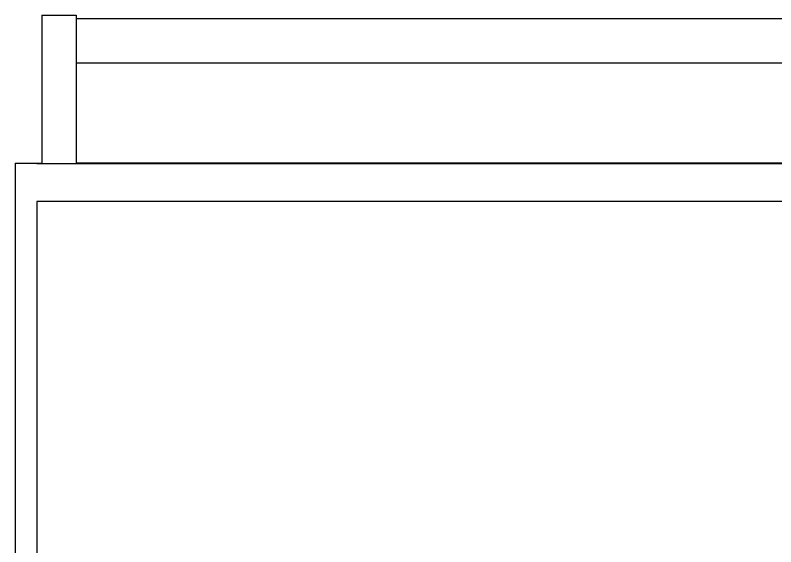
# Model space of a CAD drawing. Header units: inches. Extents: x 1315 to 2274, y 227 to 985.
# Drawn here: x 1404 to 1730.7, y 756.4 to 984.6 of the extents above; entities that cross this region are included whole.
import ezdxf

# ---------------------------------------------------------------- set-up
doc = ezdxf.new("R2010")
doc.units = ezdxf.units.IN
doc.header["$MEASUREMENT"] = 0
doc.layers.add('Edges', color=7, linetype='Continuous')

# ---------------------------------------------------------------- blocks, each defined once
blk = doc.blocks.new('Ruby5B-IRfr')
at = {"layer": 'Edges'}
for p, q in [((-19.588, 19.736), (-18.791, 19.736)), ((-19.588, 19.736), (-19.588, 16.318)), ((-18.791, 19.736), (-18.791, 16.318)), ((-18.791, 19.662), (20.459, 19.662)), ((-18.791, 18.637), (20.459, 18.637)), ((-20.203, 16.318), (-19.588, 16.318)), ((-20.203, 16.318), (-20.203, 0.795)), ((21.297, 16.299), (-19.703, 16.299)), ((20.459, 16.318), (-18.791, 16.318)), ((21.297, 15.431), (-19.703, 15.431)), ((-19.703, 15.431), (-19.703, 5.874))]:
    blk.add_line(p, q, dxfattribs=at)

msp = doc.modelspace()

# ---------------------------------------------------------------- block references
at = {"xscale": 18.57142857142857, "yscale": 18.57142857142857, "zscale": 18.57142857142857}
msp.add_blockref('Ruby5B-IRfr', (1779.22, 618.1), dxfattribs=at)

doc.saveas('drawing.dxf')
